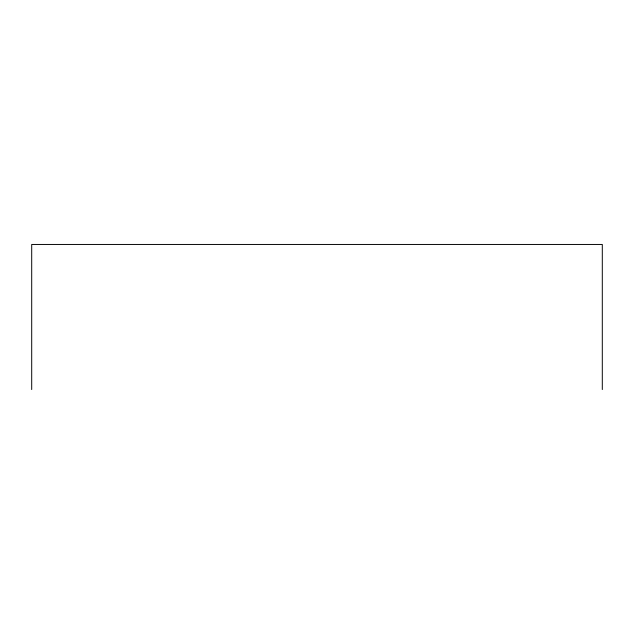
<?xml version="1.0" encoding="UTF-8"?>
<svg xmlns="http://www.w3.org/2000/svg" width="634" height="634" viewBox="0 0 634 634"><rect width="100%" height="100%" fill="white"/><g stroke="black" fill="none" stroke-linecap="round" stroke-linejoin="round"><path stroke-width="0.95" d="M602.3 389.545L602.3 244.455L31.7 244.455L31.7 389.545"/></g></svg>
